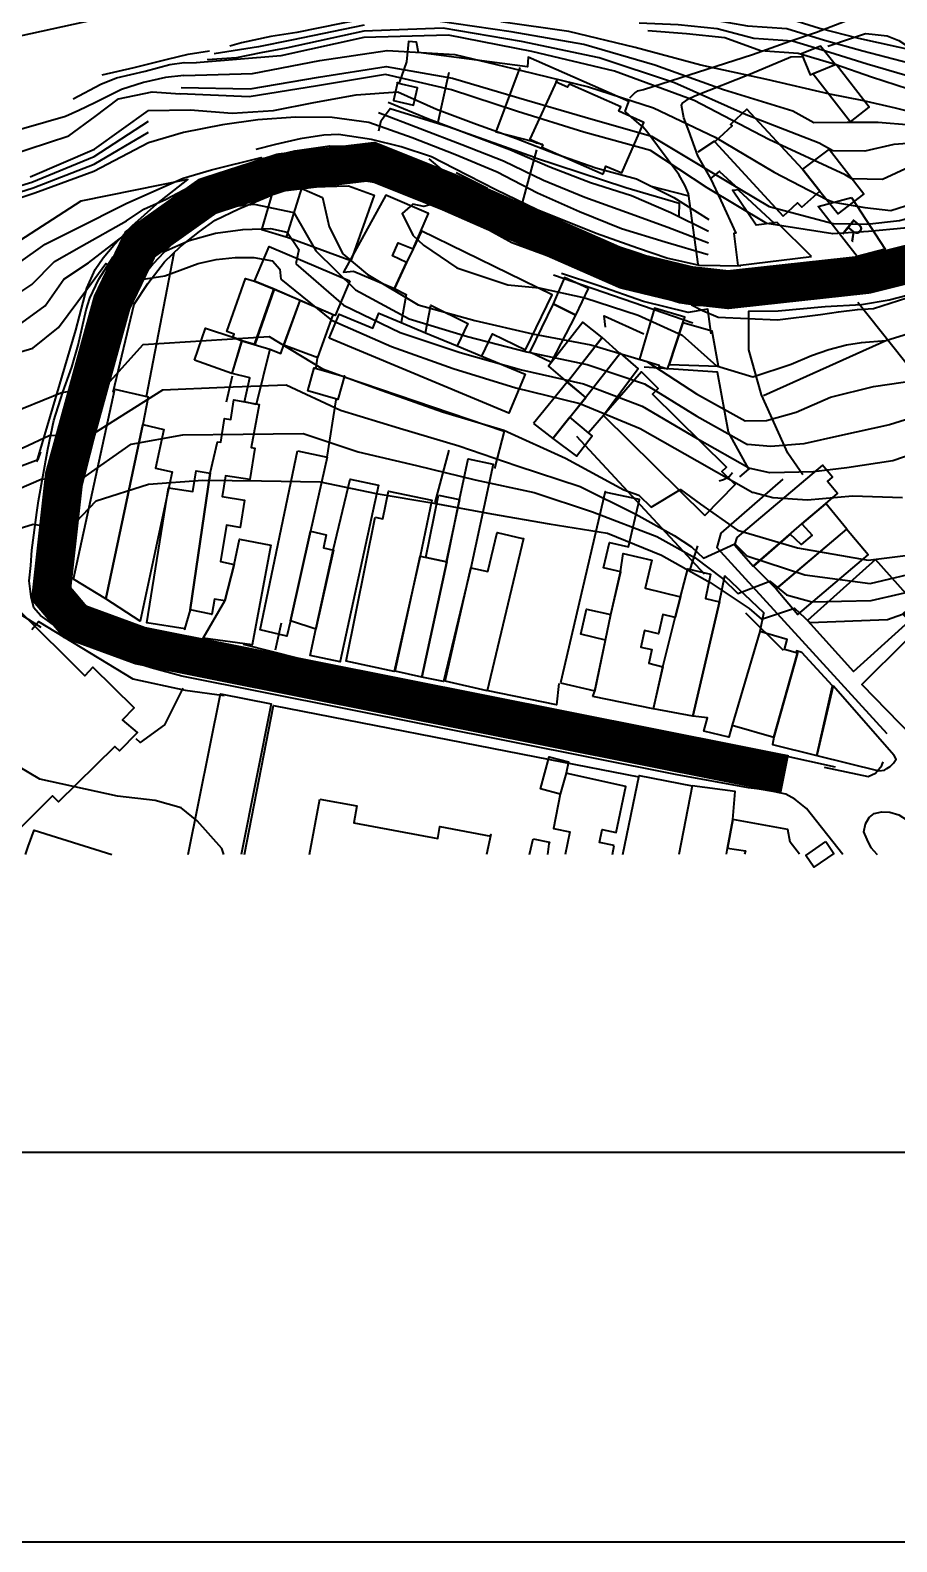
# Model space of a CAD drawing. Header units: millimetres. Extents: x 387 to 811, y 539 to 827.
# Drawn here: x 603.51 to 606.66, y 684.72 to 690.21 of the extents above; entities that cross this region are included whole.
import ezdxf

# ---------------------------------------------------------------- set-up
doc = ezdxf.new("R2010")
doc.units = ezdxf.units.MM
for name, color, linetype in [('7', 8, 'Continuous'), ('CORTE_PAPEL', 7, 'Continuous'), ('FORMATO', 6, 'Continuous')]:
    doc.layers.add(name, color=color, linetype=linetype)

msp = doc.modelspace()

# ---------------------------------------------------------------- linework, layer by layer
at = {"layer": '7', "const_width": 0.1416, "elevation": 74.5159}
msp.add_lwpolyline([(606.2527, 687.5099), (603.9083, 687.977), (603.6717, 688.0638), (603.585, 688.1663), (603.6323, 688.5924), (603.8058, 689.2237), (603.9083, 689.4368), (604.1527, 689.6104), (604.4208, 689.6972), (604.752, 689.7366), (605.028, 689.6262), (605.6745, 689.3421), (605.9032, 689.2869), (606.0451, 689.2711), (606.5498, 689.3263), (607.2471, 689.5011), (608.0592, 689.8246), (608.4061, 689.864), (608.9187, 689.8088), (609.042, 689.8091), (609.4205, 689.9748), (609.933, 690.18)], dxfattribs=at)
at = {"layer": '7', "extrusion": (0.029306, 0.001412, 0.999569), "elevation": 91.9675}
msp.add_lwpolyline([(659.6197, -636.5543), (659.4252, -636.6678), (659.4045, -636.5643), (659.592, -636.4318)], close=True, dxfattribs=at)
for points in [[(659.1903, -635.9561), (659.3896, -635.4583)], [(658.2778, -635.9543), (658.7998, -635.5146)], [(658.6081, -636.2558), (658.4232, -636.0204), (658.3718, -636.0037), (657.6667, -636.5889)], [(658.6136, -636.0241), (658.6173, -636.0398), (658.628, -636.0615), (658.6412, -636.0736)], [(658.2002, -633.5355), (658.2628, -633.4471), (658.5298, -633.1874), (658.5233, -633.1812), (658.2393, -632.8553), (657.9757, -632.4934)], [(657.986, -636.2278), (658.1291, -636.0974)], [(658.1731, -634.4087), (658.0769, -634.3816)], [(658.1034, -634.2662), (658.0428, -634.4655)], [(657.5551, -636.3554), (657.514, -636.5129), (657.5249, -636.5411), (657.5513, -636.5651), (657.5643, -636.5707)], [(657.2277, -636.5338), (657.2299, -636.5326), (657.2544, -636.5124), (657.2854, -636.4983), (657.3135, -636.4875), (657.3424, -636.4956), (657.3653, -636.5104), (657.3786, -636.5288), (657.383, -636.5571), (657.3812, -636.5856), (657.3699, -636.618), (657.3491, -636.6475), (657.3124, -636.6746), (657.2635, -636.715), (657.2176, -636.7519), (657.2172, -636.7522)]]:
    msp.add_lwpolyline(points, dxfattribs=at)
at = {"layer": '7'}
for points in [[(605.7685, 690.7012, 73.4786), (605.7513, 690.6978, 73.4791), (605.7247, 690.6932, 73.4801), (605.555, 690.6553, 73.4948), (605.4019, 690.6231, 73.5137), (604.7725, 690.4796, 73.5709), (604.6453, 690.4509, 73.5911), (603.3924, 690.1754, 73.7058)], [(606.9504, 690.3874, 73.6189), (606.9024, 690.3473, 73.6294), (606.8437, 690.3103, 73.665), (606.802, 690.2939, 73.6753), (606.7512, 690.2789, 73.6837), (606.6926, 690.2763, 73.7103), (606.5811, 690.2691, 73.7435), (606.4894, 690.2534, 73.789), (606.3667, 690.206, 73.8066), (606.2698, 690.1731, 73.8144), (606.1343, 690.1244, 73.9378), (605.7371, 689.9978, 73.9891), (605.7145, 689.9922, 74.008), (605.7071, 689.988, 74.0194), (605.6863, 689.9672, 74.0694)], [(605.447, 690.3485, 73.7519), (605.6444, 690.2987, 73.7462), (605.6573, 690.2957, 73.7458), (605.8028, 690.2989, 73.7416), (605.9488, 690.2872, 73.7373), (606.0923, 690.2737, 73.7331), (606.2375, 690.2653, 73.7289), (606.3773, 690.2214, 73.7248), (606.5186, 690.1857, 73.7207), (606.6616, 690.1536, 73.7166), (606.8042, 690.1218, 73.7125), (606.949, 690.1004, 73.7082), (607.0945, 690.0969, 73.704)], [(605.526, 690.3073, 73.7721), (605.6894, 690.2683, 73.7674), (605.6922, 690.2678, 73.7673), (605.833, 690.2667, 73.7632), (605.9771, 690.254, 73.759), (606.1156, 690.2295, 73.7549), (606.2585, 690.2204, 73.7507), (606.3961, 690.1777, 73.7468), (606.5347, 690.1387, 73.7428), (606.6744, 690.1026, 73.7387), (606.8142, 690.0665, 73.7347), (606.9569, 690.0454, 73.7305), (607.0998, 690.0504, 73.7263)], [(606.7625, 689.8077, 73.8712), (606.6481, 689.7983, 73.8745), (606.5426, 689.7749, 73.8777), (606.4259, 689.7761, 73.8811), (606.3757, 689.804, 73.8825), (606.1104, 689.9068, 73.8902), (605.8502, 690.0226, 73.8976), (605.5767, 690.1139, 73.9055), (605.2944, 690.1728, 73.9137), (605.0098, 690.2217, 73.922), (604.7215, 690.2103, 73.9304), (604.4388, 690.1494, 73.9388), (604.3464, 690.1322, 73.9416), (604.2589, 690.1135, 73.9441), (604.1517, 690.1069, 73.9473)], [(604.7222, 690.2329, 73.908), (604.4584, 690.1777, 73.9158), (604.3382, 690.1542, 73.9193), (604.1773, 690.128, 73.9241)], [(604.7229, 690.2555, 73.8855), (604.4781, 690.2062, 73.8927), (604.383, 690.1914, 73.8955), (604.2766, 690.1677, 73.8987), (604.2338, 690.156, 73.8999)], [(608.1087, 690.229, 73.8087), (607.9249, 690.1432, 73.8142), (607.7408, 690.0581, 73.8197), (607.5623, 689.9611, 73.8251), (607.4415, 689.9239, 73.8287), (607.3202, 689.8871, 73.8323), (607.1977, 689.8554, 73.8359), (607.0734, 689.8306, 73.8396), (606.9491, 689.8324, 73.8432), (606.8276, 689.8547, 73.8468), (606.7081, 689.8692, 73.8502), (606.5904, 689.8783, 73.8537), (606.4785, 689.8784, 73.857), (606.3565, 689.8781, 73.8605), (606.281, 689.9196, 73.8627), (606.0281, 689.9971, 73.87), (605.7791, 690.087, 73.8772), (605.5213, 690.1617, 73.8846), (605.2568, 690.2087, 73.8923), (604.9906, 690.2472, 73.9001)], [(608.0881, 690.2577, 73.7868), (607.9054, 690.1718, 73.7923), (607.7103, 690.0875, 73.7981), (607.5303, 689.9815, 73.8035), (607.4051, 689.9475, 73.8073), (607.2798, 689.9137, 73.811), (607.1535, 689.8824, 73.8147), (607.0267, 689.8553, 73.8185), (606.8991, 689.8659, 73.8222), (606.776, 689.9003, 73.8258), (606.6537, 689.9306, 73.8293), (606.5324, 689.9585, 73.8328), (606.4145, 689.9821, 73.8363), (606.1865, 690.0355, 73.8429), (605.9456, 690.0872, 73.8499), (605.7077, 690.1513, 73.8567), (605.4659, 690.2098, 73.8637), (605.219, 690.2447, 73.8709)], [(605.7214, 690.2411, 73.7889), (605.8634, 690.2347, 73.7847), (606.0055, 690.221, 73.7806), (606.1391, 690.1852, 73.7767), (606.2794, 690.1756, 73.7726), (606.4149, 690.134, 73.7687), (606.551, 690.0919, 73.7648), (606.6876, 690.0516, 73.7608), (606.8241, 690.0115, 73.7569), (606.9646, 689.9902, 73.7528), (607.1052, 690.0037, 73.7487)], [(606.706, 689.7181, 73.8954), (606.6066, 689.6713, 73.8984), (606.4954, 689.6743, 73.9016), (606.4702, 689.6881, 73.9023), (606.1928, 689.8165, 73.9103), (605.9215, 689.9584, 73.9181), (605.6322, 690.0658, 73.9264), (605.3322, 690.1368, 73.9351), (605.029, 690.1962, 73.9439), (604.7209, 690.1876, 73.9529), (604.4193, 690.1211, 73.9619), (604.1114, 690.096, 73.9709)], [(605.9358, 689.3637, 74.2209), (605.9017, 689.6189, 74.1666), (605.8895, 689.649, 74.1155), (605.8661, 689.6894, 74.1164), (605.7492, 689.8462, 74.0803), (605.7355, 689.8632, 74.0809), (605.7224, 689.8736, 74.0815), (605.7033, 689.8892, 74.0821), (605.6838, 689.9062, 74.0828), (605.6707, 689.9184, 74.0834), (605.6841, 689.955, 74.0762), (605.3182, 690.116, 74.0802), (605.3163, 690.0814, 74.0801), (604.9194, 690.133, 74.1119), (604.9122, 690.1703, 74.1123), (604.8832, 690.1737, 74.1133), (604.8765, 690.0988, 74.1244), (604.8493, 690.0231, 74.1455), (604.8502, 690.0224, 74.1455)], [(605.7535, 690.2137, 73.8104), (605.8936, 690.2025, 73.8063), (606.0337, 690.1878, 73.8023), (606.1625, 690.141, 73.7985), (606.3002, 690.1308, 73.7945), (606.4339, 690.0904, 73.7907), (606.5669, 690.045, 73.7868), (606.7005, 690.0006, 73.783), (606.8341, 689.9562, 73.7791), (606.9725, 689.9351, 73.7751), (607.1104, 689.9572, 73.771)], [(606.4079, 690.1559, 73.8297), (606.4864, 690.1834, 73.8271), (606.5448, 690.2026, 73.8252), (606.5689, 690.2003, 73.8245), (606.6229, 690.1941, 73.8224), (606.6663, 690.1764, 73.821), (606.6972, 690.1558, 73.8199), (606.7186, 690.1323, 73.8191)], [(603.7698, 690.0517, 73.9137), (603.8861, 690.0784, 73.9103), (604.0074, 690.1088, 73.9066), (604.0826, 690.1268, 73.9044), (604.1599, 690.1398, 73.9021)], [(604.0668, 690.05, 74.0172), (604.316, 690.0574, 74.0099), (604.5608, 690.104, 74.0026), (604.8064, 690.1407, 73.9954), (605.052, 690.1263, 73.9882), (605.2944, 690.0672, 73.9812), (605.5372, 690.0084, 73.9741), (605.7741, 689.9318, 73.9673), (605.9981, 689.8259, 73.9609), (606.2125, 689.6986, 73.9548), (606.4042, 689.5987, 73.9493), (606.4299, 689.5888, 73.9485), (606.5418, 689.5699, 73.9453), (606.6364, 689.5587, 73.9425), (606.7205, 689.5859, 73.94), (606.8479, 689.6287, 73.9362), (606.945, 689.6722, 73.9333), (607.0493, 689.6928, 73.9302), (607.1532, 689.7149, 73.9272), (607.2581, 689.7323, 73.9241), (607.3627, 689.7526, 73.921), (607.4636, 689.7878, 73.918), (607.5626, 689.828, 73.915), (607.6706, 689.8783, 73.9118)], [(605.9836, 689.6724, 74.1594), (605.9355, 689.7572, 74.0424), (605.9022, 689.8489, 73.9899), (605.8843, 689.8957, 73.9614), (605.8753, 689.9418, 73.9596), (605.8799, 689.9495, 73.9527), (605.9032, 689.9664, 73.9408), (605.9244, 689.9751, 73.9402), (606.1271, 690.0551, 73.9289), (606.2734, 690.1173, 73.8837), (606.3149, 690.1185, 73.8823)], [(603.6653, 689.9648, 73.9842), (603.7649, 690.0175, 73.9812), (603.8228, 690.0406, 73.9795), (603.9262, 690.0657, 73.9764), (604.0157, 690.089, 73.9737), (604.0685, 690.0963, 73.9722), (604.1114, 690.096, 73.9709)], [(607.6809, 689.7764, 73.9789), (607.5802, 689.744, 73.9819), (607.4886, 689.7136, 73.9846), (607.3989, 689.678, 73.9873), (607.3078, 689.6478, 73.99), (607.213, 689.6386, 73.9928), (607.1226, 689.6168, 73.9955), (607.0252, 689.5895, 73.9984), (606.9343, 689.5591, 74.0011), (606.8106, 689.5284, 74.0048), (606.685, 689.4942, 74.0085), (606.555, 689.483, 74.0123), (606.4258, 689.4735, 74.0161), (606.1859, 689.5116, 74.0231), (605.9695, 689.6407, 74.0293), (605.7626, 689.7769, 74.0351), (605.5203, 689.8434, 74.0422), (605.2797, 689.9192, 74.0491), (605.0396, 689.9969, 74.056), (604.8005, 690.0527, 74.063), (604.5533, 690.0123, 74.0703), (604.3047, 689.9723, 74.0776), (604.0529, 689.9834, 74.085)], [(604.0576, 690.0056, 74.0624), (604.3085, 690.0008, 74.055), (604.5559, 690.0429, 74.0477), (604.8026, 690.0819, 74.0404), (605.0436, 690.0399, 74.0334), (605.2845, 689.9685, 74.0265), (605.526, 689.8983, 74.0195), (605.7664, 689.8285, 74.0125), (605.9789, 689.7024, 74.0065), (606.1947, 689.5739, 74.0003), (606.4273, 689.5119, 73.9936), (606.5493, 689.5087, 73.99), (606.6678, 689.5221, 73.9865), (606.7772, 689.551, 73.9833), (606.9091, 689.5762, 73.9794), (607.0023, 689.6104, 73.9766), (607.0988, 689.6348, 73.9737), (607.193, 689.6639, 73.9709), (607.2912, 689.6758, 73.968), (607.3867, 689.7029, 73.9652), (607.4803, 689.7383, 73.9624), (607.5743, 689.7719, 73.9596), (607.6811, 689.813, 73.9564)], [(604.9897, 689.8746, 74.1694), (605.031, 690.0619, 74.1213)], [(605.288, 690.0791, 74.1059), (605.2005, 689.8445, 74.1711), (605.3381, 689.8097, 74.1662), (605.3488, 689.8054, 74.1659), (605.3701, 689.7996, 74.1651)], [(604.0668, 690.05, 74.0172), (603.9999, 690.0428, 74.0191), (603.9209, 690.0239, 74.0215), (603.8401, 689.9981, 74.0239), (603.7437, 689.9497, 74.0268), (603.6859, 689.9222, 74.0285), (603.6371, 689.9006, 74.03), (603.414, 689.8369, 74.0366)], [(603.4271, 689.7571, 74.1261), (603.6496, 689.8308, 74.1195), (603.7443, 689.9002, 74.1166), (603.8299, 689.9644, 74.114), (603.9514, 689.9901, 74.1104), (604.0536, 689.9834, 74.1074)], [(603.5084, 689.6812, 74.1462), (603.7419, 689.7822, 74.1393), (603.9384, 689.9226, 74.1333), (604.09, 689.9245, 74.1289), (604.2428, 689.9128, 74.1244), (604.3925, 689.9224, 74.12), (604.5401, 689.9519, 74.1156), (604.6939, 689.9792, 74.1111), (604.8444, 689.9897, 74.1066), (604.9851, 689.927, 74.1026), (605.1302, 689.873, 74.0984), (605.2757, 689.8209, 74.0942), (605.4195, 689.7652, 74.0901), (605.5648, 689.7139, 74.0859), (605.7126, 689.6742, 74.0816), (605.8481, 689.6059, 74.0778), (605.9748, 689.5264, 74.0742)], [(604.8095, 689.9524, 74.1302), (604.9557, 689.8923, 74.126), (605.1039, 689.836, 74.1217), (605.2522, 689.7802, 74.1174), (605.3972, 689.7175, 74.1133), (605.5446, 689.6603, 74.109), (605.6946, 689.6133, 74.1047), (605.8374, 689.5519, 74.1006), (605.9742, 689.4837, 74.0967)], [(605.9731, 689.3981, 74.1417), (605.816, 689.4434, 74.1462), (605.6583, 689.4919, 74.1508), (605.5046, 689.5535, 74.1552), (605.3527, 689.6216, 74.1596), (605.2055, 689.6987, 74.1638), (605.0517, 689.7619, 74.1682), (604.8964, 689.8225, 74.1727), (604.7397, 689.8783, 74.1772), (604.6057, 689.8963, 74.1811), (604.4723, 689.8987, 74.185), (604.3356, 689.8889, 74.189), (604.2072, 689.87, 74.1928), (604.0664, 689.8427, 74.197), (603.9389, 689.8044, 74.2008), (603.7405, 689.7, 74.2067), (603.525, 689.6222, 74.2132), (603.3077, 689.5492, 74.2196)], [(604.7746, 689.9155, 74.1537), (604.9261, 689.8573, 74.1493), (605.0777, 689.7988, 74.1449), (605.2289, 689.7395, 74.1406), (605.3748, 689.6694, 74.1364), (605.5246, 689.6069, 74.1321), (605.6764, 689.5526, 74.1277), (605.8267, 689.4978, 74.1234), (605.9737, 689.4407, 74.1192)], [(604.7759, 689.8483, 74.226), (604.7847, 689.8857, 74.2259), (604.8171, 689.9294, 74.1935), (605.0281, 689.8643, 74.186), (605.3413, 689.7527, 74.175)], [(601.6553, 687.848, 74.2256), (601.6304, 687.914, 74.2262), (601.6165, 688.0347, 74.2265), (601.6043, 688.215, 74.2266), (601.5961, 688.3955, 74.2266), (601.601, 688.5762, 74.2262), (601.6399, 688.7032, 74.2248), (601.6988, 688.8152, 74.223), (601.7736, 688.9116, 74.2206), (601.9407, 689.0884, 74.2155), (602.1267, 689.2515, 74.2098), (602.3379, 689.3755, 74.2034), (602.5644, 689.4582, 74.1967), (602.7935, 689.5188, 74.1899), (603.035, 689.5444, 74.1828), (603.2777, 689.5899, 74.1756), (603.5141, 689.6615, 74.1685), (603.7416, 689.7547, 74.1617), (603.9385, 689.8832, 74.1558)], [(601.6903, 687.8348, 74.247), (601.6645, 687.8943, 74.2477), (601.6412, 688.0226, 74.2482), (601.63, 688.2042, 74.2483), (601.623, 688.3855, 74.2482), (601.6293, 688.5672, 74.2478), (601.6797, 688.6902, 74.2461), (601.7521, 688.7922, 74.2439), (601.8446, 688.8713, 74.241), (602.0183, 689.0285, 74.2357), (602.2017, 689.1808, 74.2301), (602.4103, 689.2907, 74.2239), (602.6202, 689.3887, 74.2176), (602.8313, 689.4738, 74.2113), (603.0607, 689.5176, 74.2045), (603.2927, 689.5695, 74.1976), (603.5195, 689.6418, 74.1909), (603.741, 689.7273, 74.1842), (603.9388, 689.8438, 74.1783)], [(606.0911, 689.3566, 74.2177), (605.941, 689.3595, 74.2228), (605.8221, 689.3851, 74.2314), (605.7162, 689.4216, 74.2351), (605.566, 689.4755, 74.2585), (605.3514, 689.5608, 74.2683), (605.2004, 689.634, 74.2805), (605.0493, 689.7118, 74.3083), (604.9671, 689.754, 74.3224), (604.8569, 689.79, 74.3374), (604.7491, 689.8165, 74.3502), (604.6286, 689.8348, 74.3589), (604.5756, 689.833, 74.3696), (604.4899, 689.819, 74.3816), (604.3999, 689.7982, 74.389), (604.3292, 689.7803, 74.3915)], [(606.4622, 687.218, 74.5932), (606.3304, 687.3847, 74.6014), (606.2881, 687.4186, 74.5948), (606.2556, 687.4373, 74.5963), (606.2092, 687.4474, 74.5981), (606.1595, 687.4556, 74.6003), (606.1192, 687.4607, 74.6019), (605.8537, 687.5084, 74.6085), (604.0599, 687.8656, 74.6121), (603.9479, 687.8964, 74.6169), (603.876, 687.9197, 74.6156), (603.7603, 687.9623, 74.6208), (603.6885, 687.9997, 74.6244), (603.6193, 688.0349, 74.6118), (603.5463, 688.0863, 74.6022), (603.5217, 688.1146, 74.6035), (603.5118, 688.1544, 74.6024), (603.5052, 688.2128, 74.5971), (603.5107, 688.2687, 74.5935), (603.5141, 688.3236, 74.5853), (603.5326, 688.461, 74.5603), (603.5389, 688.5034, 74.5563), (603.5723, 688.691, 74.5451), (603.5945, 688.7951, 74.5304), (603.6274, 688.8981, 74.5154), (603.6595, 688.9889, 74.5069), (603.6824, 689.0697, 74.5008), (603.7115, 689.1972, 74.4751), (603.7259, 689.2404, 74.4755), (603.7576, 689.3098, 74.4554), (603.81, 689.39, 74.4481), (603.8944, 689.4904, 74.4332), (603.9737, 689.5591, 74.4292), (604.0826, 689.6328, 74.4129), (604.1217, 689.6533, 74.4097), (604.2164, 689.6964, 74.3978), (604.3479, 689.7463, 74.3825), (604.47, 689.7762, 74.3602), (604.5978, 689.7942, 74.3491), (604.7183, 689.7911, 74.3287), (604.7931, 689.7738, 74.3187), (604.9079, 689.7449, 74.3115), (605.0324, 689.6896, 74.29), (605.3065, 689.5612, 74.2568), (605.5673, 689.4393, 74.2309), (605.7906, 689.3636, 74.2099), (605.8716, 689.3446, 74.202), (605.9762, 689.3266, 74.1931), (606.0293, 689.3244, 74.1909), (606.1548, 689.3271, 74.1795), (606.2688, 689.3405, 74.1708), (606.4076, 689.3514, 74.1501), (606.5544, 689.3772, 74.1359), (606.6762, 689.4046, 74.1182)], [(605.349, 689.779, 74.159), (605.2973, 689.5912, 74.2523)], [(605.9958, 689.8107, 74.0404), (605.9346, 689.7707, 74.0425)], [(603.1324, 689.1964, 74.3823), (603.2461, 689.2498, 74.3789), (603.3595, 689.3035, 74.3755), (603.4657, 689.3671, 74.3723), (603.5627, 689.4369, 74.3694), (603.6699, 689.4893, 74.3661), (603.8596, 689.5852, 74.3605), (604.064, 689.6763, 74.3543), (604.1673, 689.7063, 74.3513), (604.348, 689.752, 74.3459), (604.4159, 689.6564, 74.344)], [(604.9569, 689.7463, 74.2832), (605.012, 689.7007, 74.2816), (604.9761, 689.5825, 74.2828), (604.9395, 689.573, 74.2839), (604.8988, 689.5813, 74.2851), (604.861, 689.5484, 74.2863), (604.8991, 689.4688, 74.2853), (604.9381, 689.4332, 74.2842), (605.059, 689.3506, 74.2807), (605.2452, 689.2887, 74.2754), (605.359, 689.2782, 74.2721), (605.5241, 689.2419, 74.2673), (605.7179, 689.1785, 74.2617), (605.8783, 689.1059, 74.2571), (606.0032, 688.9937, 74.2536), (606.1347, 688.9539, 74.2498), (606.2745, 689.0002, 74.2456), (606.3486, 689.0315, 74.2434), (606.411, 689.0535, 74.2415), (606.4749, 689.0705, 74.2396), (606.5299, 689.0795, 74.238), (606.6189, 689.0868, 74.2354), (606.7486, 689.1264, 74.2315)], [(605.3413, 689.7511, 74.1682), (605.674, 689.6424, 74.1564), (605.8673, 689.5857, 74.1497), (605.8658, 689.5395, 74.1496)], [(603.533, 688.6457, 74.5437), (603.6739, 689.1233, 74.5175), (603.7149, 689.277, 74.4941), (603.7447, 689.3448, 74.4844), (603.7737, 689.3862, 74.479), (603.8126, 689.4326, 74.4778), (603.8792, 689.5026, 74.4735), (603.9693, 689.5826, 74.4638), (604.0817, 689.6713, 74.4422), (603.6932, 689.5931, 74.4508), (603.1843, 689.265, 74.4787), (603.2105, 688.5311, 74.5993), (603.5381, 688.6533, 74.5525), (603.5467, 688.6821, 74.5522)], [(606.013, 689.2122, 74.1962), (605.9347, 689.2133, 74.1992), (605.8682, 689.2234, 74.2087), (605.757, 689.2581, 74.2182), (605.2586, 689.4415, 74.2721), (605.118, 689.5185, 74.288), (604.8272, 689.6457, 74.3194), (604.7927, 689.6563, 74.3256), (604.6949, 689.6702, 74.3363), (604.5842, 689.6755, 74.3429), (604.5062, 689.6706, 74.3569), (604.4184, 689.6578, 74.3646), (604.3173, 689.6224, 74.3768), (604.1955, 689.568, 74.4007), (604.1319, 689.5241, 74.4113), (604.0324, 689.4458, 74.4272), (603.9554, 689.3653, 74.4374), (603.9078, 689.3056, 74.4449), (603.8654, 689.2304, 74.4541), (603.8454, 689.1731, 74.4584), (603.8176, 689.0602, 74.4775), (603.7899, 688.9289, 74.5007), (603.7029, 688.5849, 74.5695), (603.6428, 688.3499, 74.6012), (603.639, 688.1889, 74.6072), (603.6454, 688.1753, 74.6068), (603.6743, 688.1448, 74.6051), (603.7171, 688.1104, 74.6027), (603.7716, 688.0796, 74.6023), (603.8475, 688.0502, 74.6057), (603.9378, 688.0312, 74.6085), (604.0511, 688.0107, 74.6128), (604.2514, 687.9639, 74.6133), (604.2947, 687.9565, 74.6161), (604.5839, 687.9028, 74.6106), (604.8534, 687.8361, 74.6124), (605.1981, 687.7667, 74.6092), (605.503, 687.7192, 74.6102), (605.5912, 687.7017, 74.611), (605.9679, 687.6311, 74.6043), (606.2367, 687.5806, 74.5951), (606.4337, 687.5365, 74.5865)], [(605.0564, 689.6964, 74.2579), (605.1708, 689.6402, 74.2546)], [(603.179, 689.1272, 74.4035), (603.2958, 689.174, 74.4), (603.4123, 689.2219, 74.3965), (603.5144, 689.2894, 74.3934), (603.5965, 689.3729, 74.3909), (603.6955, 689.4287, 74.3879), (603.8591, 689.5213, 74.383), (603.9219, 689.5636, 74.3811), (604.0022, 689.5997, 74.3787), (604.1087, 689.6552, 74.3755), (604.1947, 689.568, 74.3731)], [(603.8101, 688.8983, 74.5729), (603.8866, 689.2179, 74.5015), (603.9359, 689.2934, 74.5002), (603.9972, 689.3717, 74.4826), (604.0551, 689.4283, 74.4671), (604.1242, 689.4821, 74.4583), (604.1814, 689.5233, 74.4429), (604.267, 689.5652, 74.4401), (604.3296, 689.5911, 74.438), (604.3878, 689.6163, 74.4472)], [(604.4178, 689.6577, 74.344), (604.5042, 689.6356, 74.3415), (604.5704, 689.6057, 74.3396), (604.5956, 689.4989, 74.339), (604.6445, 689.401, 74.3377), (604.7345, 689.3261, 74.3352), (604.9186, 689.216, 74.3299), (605.1244, 689.1584, 74.324), (605.3343, 689.1111, 74.3179), (605.5457, 689.071, 74.3117), (605.7498, 689.0102, 74.3058), (605.9302, 688.8926, 74.3007), (606.1067, 688.7947, 74.2957)], [(605.8987, 689.6122, 74.1487), (605.762, 689.6475, 74.0908)], [(606.2144, 689.5117, 74.1982), (606.0841, 689.6313, 74.1491)], [(604.1947, 689.568, 74.3731), (604.3225, 689.5815, 74.3693), (604.4668, 689.551, 74.3651), (604.5467, 689.4118, 74.363), (604.6908, 689.2706, 74.359), (604.8862, 689.1654, 74.3534), (605.0983, 689.1004, 74.3473), (605.3141, 689.0454, 74.341), (605.5324, 688.9996, 74.3347), (605.7416, 688.9286, 74.3286), (605.9312, 688.8114, 74.3232), (606.1162, 688.7077, 74.318)], [(603.2254, 689.0578, 74.4247), (603.3456, 689.0984, 74.4211), (603.4652, 689.1406, 74.4175), (603.5633, 689.2117, 74.4145), (603.6305, 689.3087, 74.4124), (603.7208, 689.3682, 74.4097), (603.8631, 689.479, 74.4054), (603.9928, 689.4088, 74.4017), (604.086, 689.4501, 74.3989)], [(604.086, 689.4501, 74.3989), (604.1822, 689.4763, 74.396), (604.2819, 689.4893, 74.3931), (604.3823, 689.4929, 74.3901), (604.442, 689.4803, 74.3884), (604.4849, 689.4176, 74.3872), (604.4744, 689.3649, 74.3876)], [(603.9315, 688.8829, 74.5328), (604.0319, 689.4051, 74.4589)], [(605.636, 689.4311, 74.1964), (605.7173, 689.4044, 74.1941), (605.7966, 689.3765, 74.1918), (605.853, 689.3591, 74.1901), (605.9036, 689.337, 74.1887), (605.9119, 689.216, 74.1886), (605.9516, 689.1955, 74.1875), (606.0086, 689.1707, 74.1858), (606.2245, 689.1616, 74.1795), (606.3812, 689.1811, 74.1749), (606.446, 689.1899, 74.173), (606.5153, 689.1988, 74.171), (606.5732, 689.202, 74.1693), (606.6947, 689.2412, 74.1656)], [(606.3162, 688.5974, 74.3852), (606.2624, 688.6769, 74.3873), (606.1662, 688.8886, 74.3418), (606.121, 689.0522, 74.2989), (606.12, 689.1935, 74.2723), (606.2269, 689.1938, 74.2687), (606.398, 689.2096, 74.265), (606.5303, 689.2166, 74.2607), (606.6305, 689.2338, 74.2573), (606.757, 689.2673, 74.2531), (606.9389, 689.3121, 74.2557), (607.0352, 689.3402, 74.2235), (607.172, 689.3862, 74.1898), (607.3936, 689.439, 74.1599), (607.9006, 688.9466, 74.6099)], [(603.272, 688.9885, 74.4458), (603.3952, 689.0226, 74.4422), (603.5182, 689.0589, 74.4385), (603.612, 689.134, 74.4357), (603.717, 689.2753, 74.4324), (603.7836, 689.3667, 74.4303), (603.9121, 689.3086, 74.4266), (603.9978, 689.3208, 74.4241), (604.1185, 689.3657, 74.4205)], [(604.1185, 689.3657, 74.4205), (604.185, 689.3803, 74.4185), (604.2531, 689.3879, 74.4165), (604.3216, 689.3878, 74.4145), (604.389, 689.3757, 74.4125), (604.4154, 689.345, 74.4118), (604.4199, 689.3097, 74.4117)], [(604.4744, 689.3649, 74.3876), (604.6471, 689.2151, 74.3828), (604.8537, 689.1149, 74.3768), (605.0719, 689.0423, 74.3705), (605.2939, 688.9797, 74.3641), (605.5193, 688.9284, 74.3576), (605.7333, 688.8474, 74.3514), (605.9323, 688.7303, 74.3458), (606.1254, 688.6206, 74.3403)], [(609.0346, 689.3681, 74.2315), (608.7925, 689.2988, 74.2387), (608.54, 689.2564, 74.2461), (608.3085, 689.1501, 74.2531), (608.0719, 689.0557, 74.2601), (607.9788, 689.0535, 74.2629), (607.886, 689.0623, 74.2656), (607.7927, 689.0704, 74.2683), (607.7006, 689.083, 74.271), (607.6124, 689.1117, 74.2735), (607.5254, 689.1445, 74.276), (607.4345, 689.1616, 74.2787), (607.3423, 689.1593, 74.2814), (607.1908, 689.0947, 74.2859), (607.0473, 689.0101, 74.2902), (606.9077, 688.9147, 74.2945), (606.7669, 688.8224, 74.2987), (606.6313, 688.7802, 74.3028), (606.4498, 688.7392, 74.3081), (606.3209, 688.7101, 74.312), (606.2003, 688.7008, 74.3155), (606.1162, 688.7077, 74.318)], [(604.4199, 689.3097, 74.4117), (604.6033, 689.1596, 74.4066), (604.8213, 689.0644, 74.4003), (605.0458, 688.9843, 74.3938), (605.2739, 688.9139, 74.3872), (605.5059, 688.8572, 74.3805), (605.7252, 688.7661, 74.3742), (605.9333, 688.6491, 74.3683), (606.135, 688.5336, 74.3625)], [(605.9835, 689.111, 74.2903), (605.9721, 689.2, 74.2596), (605.9003, 689.1875, 74.2709), (605.7381, 689.2276, 74.2675), (605.5723, 689.2864, 74.2734), (605.4395, 689.3302, 74.2781)], [(606.8726, 689.3348, 74.1251), (606.5551, 689.269, 74.1585), (606.4356, 689.2469, 74.1716), (606.3214, 689.2351, 74.1759), (606.1233, 689.2213, 74.1831)], [(609.0453, 689.334, 74.2536), (608.807, 689.2505, 74.2607), (608.5528, 689.2043, 74.2683), (608.3189, 689.0968, 74.2753), (608.0775, 689.0106, 74.2825), (607.9868, 689.0131, 74.2851), (607.8967, 689.0255, 74.2877), (607.806, 689.0344, 74.2904), (607.7158, 689.0422, 74.293), (607.6288, 689.0654, 74.2955), (607.5455, 689.1009, 74.2979), (607.4571, 689.1148, 74.3005), (607.3679, 689.1054, 74.3031), (607.2189, 689.0212, 74.3076), (607.0789, 688.9186, 74.3119), (606.9414, 688.8097, 74.3161), (606.8023, 688.7032, 74.3203), (606.644, 688.6491, 74.325), (606.4766, 688.6236, 74.33), (606.355, 688.6088, 74.3335), (606.1964, 688.6047, 74.3382), (606.1254, 688.6206, 74.3403)], [(605.5998, 689.1343, 74.317), (605.5945, 689.176, 74.3173), (605.7394, 689.1111, 74.3121)], [(607.106, 688.4843, 74.4746), (606.5168, 689.2248, 74.2633)], [(603.6239, 688.8975, 74.4805), (603.7873, 688.9252, 74.4757), (603.9186, 689.0715, 74.4716), (604.1482, 689.0863, 74.4649), (604.3777, 689.1008, 74.4581), (604.571, 688.9838, 74.4526), (604.7878, 688.9042, 74.4464), (605.007, 688.8271, 74.4401), (605.2299, 688.7607, 74.4336), (605.4537, 688.6591, 74.4272), (605.6659, 688.543, 74.4211), (605.7205, 688.524, 74.4196), (605.7657, 688.4808, 74.4183), (605.8723, 688.5443, 74.4151), (605.9451, 688.491, 74.413), (606.0795, 688.3971, 74.4092), (606.2978, 688.3331, 74.4029), (606.5546, 688.2881, 74.3955), (606.7574, 688.3131, 74.3895)], [(606.1737, 688.8863, 74.3214), (606.6185, 689.0863, 74.3065)], [(604.5534, 689.0302, 74.4894), (604.5466, 688.9877, 74.5321)], [(604.2422, 688.9566, 74.5381), (604.2203, 688.8618, 74.534)], [(604.6492, 688.9548, 74.5107), (605.2318, 688.7571, 74.5529), (605.1961, 688.621, 74.6457)], [(606.0873, 688.5911, 74.4155), (606.121, 688.6186, 74.4144), (606.0468, 688.7534, 74.4151), (606.0064, 688.9715, 74.4036), (605.7404, 688.9891, 74.4284)], [(602.4421, 687.9918, 74.5164), (602.5349, 688.1395, 74.5135), (602.7236, 688.1894, 74.5079), (602.8656, 688.3151, 74.5036), (602.935, 688.4955, 74.5013), (603.057, 688.6477, 74.4975), (603.2284, 688.7446, 74.4923), (603.4119, 688.8108, 74.4869), (603.6264, 688.8981, 74.4804)], [(603.5773, 688.7411, 74.5045), (603.7406, 688.7492, 74.4997), (603.9912, 688.9074, 74.4922), (604.2154, 688.9164, 74.4856), (604.4394, 688.9247, 74.479), (604.6361, 688.8326, 74.4734), (604.8505, 688.7677, 74.4672), (605.0663, 688.7035, 74.4609), (605.2788, 688.6307, 74.4548), (605.508, 688.556, 74.4482), (605.7093, 688.4553, 74.4424), (605.8492, 688.3774, 74.4384), (605.9127, 688.3361, 74.4366), (605.9555, 688.2948, 74.4354), (606.0701, 688.3475, 74.432), (606.113, 688.3033, 74.4308), (606.3236, 688.2348, 74.4247), (606.562, 688.2034, 74.4178), (606.7666, 688.2518, 74.4117)], [(606.1067, 688.7947, 74.2957), (606.1848, 688.7955, 74.2934), (606.2922, 688.8252, 74.2902), (606.4176, 688.88, 74.2864), (606.574, 688.9194, 74.2818), (606.7314, 688.9415, 74.2772)], [(604.5881, 688.6623, 74.7992), (604.6209, 688.8704, 74.5406), (604.6201, 688.8696, 74.5406)], [(602.6187, 687.9832, 74.5337), (602.7031, 688.1134, 74.5311), (602.864, 688.166, 74.5263), (602.9917, 688.2731, 74.5224), (603.0639, 688.4225, 74.52), (603.1754, 688.5509, 74.5166), (603.3253, 688.6358, 74.5121), (603.4845, 688.6978, 74.5073), (603.5773, 688.7411, 74.5045)], [(603.7001, 688.5854, 74.5236), (603.8751, 688.7098, 74.5183), (604.0639, 688.7431, 74.5127), (604.2826, 688.7464, 74.5063), (604.501, 688.7486, 74.4999), (604.7011, 688.6812, 74.4941), (604.913, 688.6314, 74.488), (605.1256, 688.5799, 74.4818), (605.3401, 688.5338, 74.4756), (605.5519, 688.4635, 74.4695), (605.786, 688.3743, 74.4627), (605.9257, 688.2965, 74.4587), (606.0254, 688.2216, 74.4559), (606.08, 688.1664, 74.4544), (606.1967, 688.211, 74.4509), (606.2577, 688.1613, 74.4492), (606.3493, 688.1364, 74.4466), (606.5657, 688.1407, 74.4402), (606.7757, 688.1902, 74.434)], [(604.981, 688.4971, 74.5721), (605.0318, 688.6879, 74.5506)], [(602.7955, 687.9747, 74.551), (602.8837, 688.0741, 74.5483), (602.993, 688.1632, 74.5449), (603.0866, 688.2455, 74.5421), (603.1926, 688.3494, 74.5388), (603.294, 688.4539, 74.5357), (603.4224, 688.5271, 74.5318), (603.5487, 688.5821, 74.528), (603.7001, 688.5854, 74.5236)], [(603.7482, 688.5031, 74.5447), (603.9383, 688.564, 74.5391), (604.1365, 688.5791, 74.5332), (604.3495, 688.5764, 74.527), (604.5626, 688.5725, 74.5208), (604.7663, 688.53, 74.5148), (604.9756, 688.4951, 74.5088), (605.1849, 688.4564, 74.5027), (605.3952, 688.4203, 74.4966), (605.6063, 688.3862, 74.4904), (605.8028, 688.3061, 74.4848), (605.9798, 688.2064, 74.4797), (606.1212, 688.1123, 74.4757), (606.1671, 688.0728, 74.4744), (606.2865, 688.1129, 74.4709), (606.342, 688.0613, 74.4693), (606.6247, 688.0726, 74.461), (606.7849, 688.129, 74.4562)], [(606.6791, 688.5138, 74.3466), (606.4975, 688.521, 74.3519), (606.3338, 688.506, 74.3567), (606.2074, 688.5142, 74.3604), (606.135, 688.5336, 74.3625)], [(602.9722, 687.9661, 74.5682), (603.0008, 688.0282, 74.5673), (603.1151, 688.1447, 74.5638), (603.2461, 688.2577, 74.5598), (603.3458, 688.335, 74.5568), (603.4366, 688.3929, 74.554), (603.5193, 688.4184, 74.5516), (603.6496, 688.3995, 74.5478), (603.7482, 688.5031, 74.5447)], [(605.9052, 688.2461, 74.5644), (605.9351, 688.3396, 74.5434)], [(604.2128, 687.218, 74.5778), (604.2054, 687.2402, 74.578), (604.1157, 687.3402, 74.5805), (604.0578, 687.388, 74.5821), (603.9624, 687.4143, 74.5849), (603.8258, 687.4305, 74.5888), (603.5436, 687.4913, 74.597), (603.4659, 687.5379, 74.5992), (603.3371, 687.6443, 74.6029), (603.2348, 687.7697, 74.6057), (603.2132, 687.8344, 74.6062), (603.2331, 687.9076, 74.6056), (603.2935, 687.9972, 74.6037), (603.3626, 688.0438, 74.6016)], [(603.515, 688.0362, 74.6525), (603.539, 688.0643, 74.6518), (603.8811, 687.8561, 74.6461), (604.0714, 687.8151, 74.6464), (604.2139, 687.7957, 74.7176)], [(604.0628, 687.8222, 74.6489), (603.9963, 687.6898, 74.6508), (603.9084, 687.6255, 74.6537), (603.8942, 687.6382, 74.6541)], [(604.0832, 687.2182, 74.7356), (604.2004, 687.8023, 74.7241), (604.384, 687.7654, 74.7389), (604.2752, 687.2182, 74.744)], [(605.4302, 687.8398, 74.6783), (605.4219, 687.7622, 74.7076), (605.1666, 687.8144, 74.851)], [(604.2874, 687.2182, 74.6916), (604.3932, 687.7591, 74.6936), (605.3967, 687.5637, 74.6586), (605.7206, 687.4997, 74.7459)], [(605.6314, 687.2505, 74.7765), (605.5773, 687.262, 74.8011), (605.5872, 687.3089, 74.8017), (605.6383, 687.2979, 74.7793), (605.6736, 687.465, 74.781), (605.4607, 687.5124, 74.808), (605.4566, 687.5136, 74.8149), (605.4342, 687.4372, 74.6864), (605.4106, 687.3127, 74.8129), (605.4701, 687.2998, 74.7923), (605.4526, 687.2183, 74.7816)], [(605.6623, 687.2183, 74.7729), (605.7224, 687.5053, 74.7508), (605.9142, 687.4675, 74.7427), (605.8658, 687.2183, 74.7615)], [(604.5234, 687.2183, 74.8194), (604.5613, 687.4196, 74.8179)], [(604.5613, 687.4196, 74.8179), (604.6963, 687.3944, 74.8304), (604.6849, 687.3332, 74.8342), (604.9901, 687.2757, 74.817), (604.998, 687.3191, 74.8088), (605.1825, 687.2843, 74.8008), (605.1826, 687.2906, 74.7988), (605.1674, 687.2183, 74.798)], [(606.0429, 687.2413, 74.9764), (606.0626, 687.345, 74.9887), (606.0707, 687.4465, 74.7815), (605.9146, 687.4675, 74.7584), (605.8659, 687.2183, 74.7684)], [(603.4912, 687.2182, 74.7044), (603.5007, 687.2469, 74.703), (603.5236, 687.3069, 74.7047), (603.8057, 687.2182, 74.7041)], [(606.3045, 687.2186, 74.9821), (606.271, 687.2623, 74.9886), (606.2622, 687.3086, 74.9894), (606.0626, 687.345, 74.9887), (606.0429, 687.2413, 74.9764), (606.1078, 687.2308, 74.9736), (606.1053, 687.2185, 74.9715)], [(605.3239, 687.2182, 74.7517), (605.3362, 687.2751, 74.7523)], [(605.3362, 687.2751, 74.7523), (605.3958, 687.2622, 74.7542), (605.3941, 687.2571, 74.761), (605.3891, 687.2183, 74.7869)], [(605.6247, 687.2183, 74.7776), (605.6314, 687.2505, 74.7765)], [(606.039, 687.2185, 74.9641), (606.0429, 687.2413, 74.9764)]]:
    msp.add_polyline3d(points, dxfattribs=at)
for points in [[(606.4339, 690.0895, 73.8793), (606.3814, 690.1562, 73.867), (606.3122, 690.1278, 73.8761), (606.343, 690.0525, 73.8822)], [(606.4899, 689.8811, 74.0197), (606.5584, 689.9343, 74.0064), (606.438, 690.09, 74.0005), (606.3547, 690.0559, 74.0165)], [(604.8429, 690.0218, 74.1632), (604.8439, 690.0246, 74.1564), (604.8294, 689.9588, 74.1782), (604.9021, 689.942, 74.1752), (604.9163, 690.005, 74.1711)], [(605.5906, 689.6913, 74.2167), (605.6013, 689.7202, 74.149), (605.6588, 689.6953, 74.1689), (605.7394, 689.8789, 74.1645), (605.6484, 689.9196, 74.214), (605.6554, 689.9356, 74.214), (605.4684, 690.0179, 74.2272), (605.4619, 690.0074, 74.1641), (605.4197, 690.0259, 74.1662), (605.4224, 690.0308, 74.1617), (605.3243, 689.8177, 74.1615), (605.3717, 689.7979, 74.2312), (605.3678, 689.7894, 74.2266)], [(606.2448, 689.5377, 74.0225), (606.2978, 689.5865, 74.0211), (606.3126, 689.5706, 74.0272), (606.3786, 689.6295, 74.0326), (606.3153, 689.7094, 74.1555), (606.1137, 689.9267, 74.0368), (606.0544, 689.872, 74.0493), (606.0598, 689.8662, 74.049), (605.9967, 689.8079, 74.0505)], [(606.4121, 689.7811, 74.1417), (606.4119, 689.782, 74.146), (606.3153, 689.7094, 74.1555), (606.3786, 689.6295, 74.0326), (606.445, 689.5468, 74.1474), (606.5379, 689.6188, 74.1405)], [(606.3482, 689.3916, 74.1843), (606.2235, 689.5155, 74.1981), (606.1466, 689.5059, 74.2208), (606.0613, 689.6323, 74.1637), (606.0848, 689.6352, 74.154), (606.0148, 689.6993, 74.1578), (606.0144, 689.7013, 74.1555), (605.9815, 689.6756, 74.163), (606.0185, 689.5949, 74.2074), (606.0733, 689.4759, 74.212), (606.0661, 689.4749, 74.2122), (606.0808, 689.3584, 74.223)], [(604.4389, 689.4624, 74.4581), (604.3508, 689.4891, 74.4617), (604.39, 689.6251, 74.4564), (604.4963, 689.6436, 74.448)], [(604.6741, 689.3757, 74.4766), (604.4397, 689.4624, 74.4872), (604.4973, 689.6436, 74.4817), (604.6651, 689.6487, 74.4667), (604.7589, 689.6149, 74.4489)], [(604.6842, 689.338, 74.4892), (604.8326, 689.2752, 74.4869), (604.876, 689.3696, 74.4938), (604.8251, 689.3936, 74.5097), (604.8461, 689.4412, 74.5074), (604.901, 689.4189, 74.4915), (604.956, 689.5477, 74.4805), (604.801, 689.614, 74.4899), (604.6478, 689.3348, 73.3056)], [(604.931, 689.484, 74.4824), (604.901, 689.4189, 74.4915), (604.876, 689.3696, 74.4938), (604.8325, 689.2752, 74.4825), (604.8748, 689.253, 74.4893), (604.8573, 689.1514, 74.4947), (604.9459, 689.1146, 74.4953), (604.9647, 689.2142, 74.4964), (605.0996, 689.1484, 74.4901), (605.0602, 689.0668, 74.4902), (605.1495, 689.0295, 74.4861), (605.1893, 689.1105, 74.4859), (605.3088, 689.0521, 74.4827), (605.4063, 689.2526, 74.476), (604.929, 689.4847, 74.4825)], [(604.6706, 689.3034, 74.4306), (604.6172, 689.1766, 74.4595), (604.6101, 689.1797, 74.4687), (604.4893, 689.2315, 74.4924), (604.3958, 689.2725, 74.5888), (604.3237, 689.3014, 74.4619), (604.377, 689.4282, 74.4308)], [(604.3252, 689.0719, 74.6125), (604.2776, 689.0855, 74.5517), (604.2457, 689.0978, 74.6159), (604.2498, 689.1092, 74.616), (604.2232, 689.1188, 74.6172), (604.2914, 689.3121, 74.5979), (604.3237, 689.3014, 74.4619), (604.3958, 689.2725, 74.5888)], [(605.5379, 689.2756, 74.4512), (605.4506, 689.3148, 74.4508), (605.4093, 689.2201, 74.4212), (605.4918, 689.1787, 74.4083)], [(604.3222, 689.0718, 74.5071), (604.3792, 689.0551, 74.5519), (604.4198, 689.0393, 74.5162), (604.4307, 689.0706, 74.4894), (604.4893, 689.2315, 74.4924), (604.3933, 689.2724, 74.5034)], [(604.4305, 689.0704, 74.4894), (604.554, 689.025, 74.4838), (604.6101, 689.1797, 74.4687), (604.4892, 689.2315, 74.4901)], [(604.5955, 689.0946, 74.4993), (604.632, 689.1822, 74.495), (604.7537, 689.1314, 74.4962), (604.776, 689.1854, 74.4896), (604.8573, 689.1514, 74.4947), (604.9459, 689.1146, 74.4953), (605.0602, 689.0668, 74.4902), (605.1495, 689.0295, 74.4861), (605.3072, 688.9635, 74.4833), (605.2481, 688.822, 74.4875)], [(605.3244, 689.0455, 74.4349), (605.4033, 689.0081, 74.4466), (605.4918, 689.1787, 74.4083), (605.4093, 689.2201, 74.4212), (605.4093, 689.2201, 74.4212), (605.4093, 689.2201, 74.4212)], [(605.7229, 689.0184, 74.419), (605.7945, 688.997, 74.4138), (605.7931, 688.9924, 74.4136), (605.8249, 688.9829, 74.4125), (605.8306, 688.9991, 74.4327), (605.8808, 689.1501, 74.4043), (605.8875, 689.1712, 74.4021), (605.7782, 689.204, 74.4205)], [(604.1054, 689.0146, 74.5501), (604.1462, 689.1314, 74.5508), (604.2457, 689.0978, 74.6159), (604.2775, 689.0855, 74.5495), (604.242, 688.9662, 74.5442)], [(605.5875, 689.0972, 74.4617), (605.5177, 689.153, 74.4585), (605.3923, 688.9926, 74.4963), (605.4607, 688.935, 74.5018)], [(606.01, 688.9925, 74.4257), (605.9872, 689.1198, 74.4042), (605.8811, 689.1501, 74.4043), (605.8812, 689.151, 74.4043), (605.8306, 688.9991, 74.4327)], [(604.3302, 688.8535, 74.5543), (604.2869, 688.8628, 74.5563), (604.3071, 688.95, 74.5477), (604.2422, 688.9662, 74.5507), (604.2776, 689.0855, 74.5517), (604.3792, 689.0551, 74.5519)], [(605.4609, 688.935, 74.5085), (605.5273, 688.8794, 74.5071), (605.6518, 689.0396, 74.474), (605.5875, 689.0972, 74.4617)], [(605.5919, 688.8142, 74.7303), (605.5376, 688.7507, 74.509), (605.4699, 688.807, 74.5528), (605.4086, 688.73, 74.5561), (605.4936, 688.6661, 74.5517), (605.551, 688.7396, 74.544), (605.5376, 688.7507, 74.509), (605.4697, 688.807, 74.5484), (605.5273, 688.8794, 74.5071), (605.6528, 689.0397, 74.5099), (605.7183, 688.9831, 74.5063)], [(604.6503, 688.956, 74.5686), (604.6508, 688.9579, 74.5713), (604.6266, 688.8723, 74.5591), (604.5176, 688.9028, 74.564), (604.541, 688.9864, 74.5646)], [(605.9602, 688.4504, 74.7232), (606.0708, 688.5625, 74.7211), (606.0227, 688.6095, 74.7101), (606.039, 688.6264, 74.7009), (605.7702, 688.8914, 74.7048), (605.7907, 688.9123, 74.7044), (605.7306, 688.9719, 74.7238), (605.5919, 688.8142, 74.7303)], [(603.8157, 688.9089, 74.566), (603.9373, 688.8813, 74.5766), (603.9185, 688.7805, 74.6989), (603.7835, 688.1474, 74.8294), (603.7837, 688.1475, 74.8383), (603.6664, 688.2185, 74.8444)], [(605.3376, 688.7848, 74.5372), (605.4083, 688.73, 74.5449), (605.4699, 688.807, 74.5528), (605.5276, 688.8794, 74.516), (605.4608, 688.935, 74.504)], [(604.1627, 688.604, 74.7021), (604.1893, 688.7182, 74.9504), (604.2012, 688.7162, 74.9453), (604.215, 688.8024, 74.9444), (604.2383, 688.7987, 74.9432), (604.2492, 688.8708, 74.9192), (604.3408, 688.854, 74.9155), (604.312, 688.6971, 74.9524), (604.3256, 688.6948, 74.9469), (604.3074, 688.5805, 74.957), (604.219, 688.5945, 74.9403), (604.2068, 688.519, 74.9349), (604.2879, 688.5061, 74.9314), (604.2719, 688.4066, 74.9302), (604.2217, 688.4148, 74.9346), (604.2003, 688.2824, 74.933), (604.25, 688.2725, 74.9308), (604.2157, 688.1396, 74.9298), (604.178, 688.1456, 74.9358), (604.169, 688.0898, 74.935), (604.166, 688.0911, 74.9374), (604.0897, 688.1069, 74.9362)], [(603.9185, 688.7805, 74.6989), (603.9948, 688.7633, 74.6888), (603.9645, 688.6221, 74.7101), (604.0245, 688.6088, 74.7075), (603.9085, 688.0655, 74.8052), (603.7835, 688.1474, 74.8294)], [(604.4798, 688.6853, 74.7905), (604.5881, 688.6623, 74.7992), (604.5272, 688.3934, 74.7157), (604.4541, 688.0669, 74.7596), (604.4412, 688.0117, 74.7908), (604.4414, 688.0117, 74.7975), (604.345, 688.0345, 74.8016), (604.345, 688.0345, 74.8016)], [(605.0228, 688.2822, 74.7735), (605.0689, 688.508, 74.6954), (605.1005, 688.6564, 74.6361), (605.1907, 688.6365, 74.6411), (605.1097, 688.2603, 74.8531), (605.0105, 687.8472, 74.6785), (604.932, 687.8627, 74.8232)], [(606.0775, 688.3707, 74.6296), (606.0687, 688.344, 74.6295), (606.1368, 688.2662, 74.6254), (606.3133, 688.4193, 74.6485), (606.3992, 688.4928, 74.6151), (606.4427, 688.5306, 74.603), (606.406, 688.5736, 74.5962), (606.4247, 688.5898, 74.5824), (606.3881, 688.633, 74.571), (606.3102, 688.5674, 74.6288)], [(604.0897, 688.1069, 74.9362), (604.0695, 688.0368, 74.7244), (604.0718, 688.0382, 74.7289), (603.9327, 688.0605, 74.71), (604.0111, 688.5509, 74.6978), (604.0998, 688.5368, 74.7101), (604.112, 688.613, 74.7044), (604.1627, 688.604, 74.7021)], [(604.635, 687.9206, 74.7076), (604.635, 687.9179, 74.7143), (604.5256, 687.9416, 74.7143), (604.5468, 688.0375, 74.749), (604.6103, 688.3244, 74.734), (604.6717, 688.5825, 74.7453), (604.774, 688.5604, 74.741)], [(604.7627, 688.4445, 74.7123), (604.7908, 688.4386, 74.7112), (604.811, 688.5381, 74.6944), (604.9688, 688.5054, 74.6875), (604.926, 688.302, 74.7732), (604.832, 687.8836, 74.7176), (604.6567, 687.9201, 74.7247), (604.6567, 687.9201, 74.7224)], [(604.9929, 688.5237, 74.687), (605.0689, 688.508, 74.6954), (605.0204, 688.2821, 74.6928), (604.9465, 688.2969, 74.6939)], [(605.4361, 687.8415, 74.9025), (605.5614, 687.8124, 74.9018), (605.5996, 687.997, 74.9015), (605.5096, 688.0186, 74.9032), (605.5307, 688.1094, 74.9038), (605.6188, 688.0908, 74.8912), (605.6553, 688.2451, 74.9399), (605.5927, 688.26, 74.9651), (605.6138, 688.3519, 74.9547), (605.6828, 688.3357, 74.9361), (605.7226, 688.5088, 74.9266), (605.6023, 688.5343, 74.9314), (605.6014, 688.535, 74.9315), (605.5984, 688.5372, 74.934)], [(606.3992, 688.4928, 74.6151), (606.3133, 688.4193, 74.6485), (606.3513, 688.3787, 74.6463), (606.3113, 688.3446, 74.6518), (606.2711, 688.3823, 74.6538), (606.1369, 688.2662, 74.6278), (606.2204, 688.183, 74.623), (606.4768, 688.4, 74.6107), (606.3999, 688.4934, 74.6151)], [(604.3155, 687.9797, 74.8062), (604.3157, 687.9797, 74.8129), (604.1369, 688.004, 73.3225), (604.2157, 688.1396, 74.9298), (604.25, 688.2725, 74.9308), (604.2693, 688.3644, 74.8061), (604.3837, 688.3426, 74.8012)], [(604.5272, 688.3934, 74.7157), (604.5849, 688.3798, 74.7136), (604.5745, 688.3329, 74.7175), (604.6105, 688.3242, 74.734), (604.5468, 688.0375, 74.749), (604.5466, 688.0375, 74.7423), (604.4541, 688.0669, 74.7596)], [(605.17, 687.813, 74.8695), (605.0163, 687.8475, 74.876), (605.1097, 688.2603, 74.8531), (605.1724, 688.2463, 74.8549), (605.2057, 688.3881, 74.8427), (605.2974, 688.3665, 74.8502), (605.3015, 688.3665, 74.8635)], [(606.2197, 688.183, 74.6006), (606.2987, 688.0905, 74.5957), (606.5543, 688.3072, 74.57), (606.4757, 688.4, 74.5746)], [(603.2304, 688.3416, 74.8182), (602.9456, 688.058, 74.7159), (603.0153, 687.9888, 74.7121), (603.0747, 688.0453, 74.8252), (603.4718, 687.6513, 74.8345), (603.4037, 687.5837, 74.8065), (603.3685, 687.6187, 74.8041), (603.2525, 687.5019, 74.8064), (603.305, 687.4516, 74.8686), (603.2769, 687.4233, 74.8735), (603.4303, 687.271, 74.8762), (603.59, 687.431, 74.8975), (603.612, 687.4093, 74.8967), (603.8159, 687.6107, 75.0248), (603.8326, 687.5942, 75.0241), (603.8992, 687.6611, 75.0228), (603.8435, 687.7078, 74.745), (603.8861, 687.7506, 74.7396), (603.7364, 687.8988, 74.7256), (603.7075, 687.8675, 74.8114)], [(604.9317, 687.8627, 74.8143), (604.8352, 687.8838, 74.8274), (604.926, 688.302, 74.7732), (605.0228, 688.2822, 74.7735)], [(605.5534, 687.7923, 74.7558), (605.5619, 687.8151, 74.9018), (605.5996, 687.997, 74.9015), (605.6188, 688.0908, 74.8912), (605.6542, 688.2451, 74.94), (605.664, 688.3115, 74.7224), (605.7679, 688.2878, 74.7185), (605.7441, 688.1855, 74.6973), (605.8717, 688.1541, 74.6827), (605.8528, 688.0793, 74.6979), (605.8076, 688.0898, 74.6999), (605.7924, 688.0206, 74.7103), (605.7416, 688.0326, 74.7508), (605.7285, 687.9721, 74.7726), (605.7678, 687.9632, 74.771), (605.757, 687.9139, 74.7862), (605.8085, 687.9006, 74.7838), (605.773, 687.7476, 74.7532)], [(605.917, 687.7208, 74.7834), (605.7745, 687.7477, 74.8048), (605.8085, 687.9006, 74.7838), (605.8528, 688.0793, 74.6979), (605.8717, 688.1541, 74.6827), (605.8988, 688.2558, 74.6725), (605.9812, 688.2365, 74.6757), (605.9636, 688.1485, 74.7782), (606.0142, 688.1358, 74.7759)], [(606.3338, 688.0681, 74.7132), (606.5007, 687.8826, 74.7124), (606.7038, 688.066, 74.6855), (606.6801, 688.0929, 74.7005), (606.723, 688.132, 74.677), (606.5804, 688.2906, 74.6855)], [(606.0142, 688.1358, 74.7759), (606.0332, 688.2308, 74.6832), (606.1756, 688.0961, 74.6951), (606.1742, 688.0942, 74.6817), (606.1601, 688.0288, 74.7482), (606.0599, 687.6882, 74.7817), (606.0482, 687.6447, 74.7208), (605.9573, 687.6662, 74.7244), (605.9698, 687.7141, 74.7663), (605.9164, 687.7208, 74.7661)], [(607.1809, 687.8365, 74.6833), (607.1156, 687.9022, 74.667), (607.1042, 687.891, 74.6673), (606.8485, 688.151, 74.6774), (606.5313, 687.8363, 74.769), (606.8495, 687.5091, 74.7577), (606.9452, 687.5923, 75.0677)], [(606.0599, 687.6882, 74.7817), (606.2112, 687.6443, 74.7843), (606.2971, 687.9503, 74.8136), (606.2506, 687.9631, 74.8154), (606.2595, 687.9997, 74.7529), (606.1601, 688.0288, 74.7482)], [(606.2112, 687.6443, 74.7843), (606.2069, 687.6173, 74.7658), (606.368, 687.5779, 74.7838), (606.4248, 687.8304, 74.701), (606.3126, 687.9523, 74.6691), (606.2936, 687.9577, 74.6948), (606.2971, 687.9503, 74.8136), (606.2112, 687.6443, 74.7843)], [(606.4276, 687.8306, 74.7951), (606.3681, 687.5779, 74.786), (606.5926, 687.5219, 74.7898), (606.6131, 687.5243, 74.8139), (606.6225, 687.5299, 74.8226), (606.6343, 687.5376, 74.8223), (606.6458, 687.5499, 74.8221), (606.6564, 687.5639, 74.822), (606.6492, 687.5775, 74.8224)], [(605.4343, 687.4377, 74.6864), (605.3637, 687.4567, 74.6848), (605.3947, 687.5732, 74.6723), (605.4655, 687.5544, 74.6784), (605.4566, 687.5136, 74.8149)], [(606.4007, 687.2646, 74.6576), (606.4298, 687.2219, 74.6624), (606.3569, 687.1722, 74.6732), (606.3279, 687.2147, 74.6751)]]:
    msp.add_polyline3d(points, close=True, dxfattribs=at)
at = {"layer": 'CORTE_PAPEL', "elevation": 74.5159}
msp.add_lwpolyline([(598.3883, 684.7196), (682.4883, 684.7196), (682.4883, 812.1146), (598.3883, 812.1146)], close=True, dxfattribs=at)
at = {"layer": 'FORMATO', "elevation": 74.5159}
msp.add_lwpolyline([(599.8041, 693.2146), (599.8041, 686.1355), (681.0724, 686.1355), (681.0724, 693.2146)], close=True, dxfattribs=at)

# ---------------------------------------------------------------- texts
at = {"layer": '7', "extrusion": (0.029306, 0.001412, 0.999569)}
msp.add_text('R', height=0.0673, rotation=228.0665, dxfattribs=at).set_placement((659.4958, -636.507, 91.9675))

doc.saveas('drawing.dxf')
